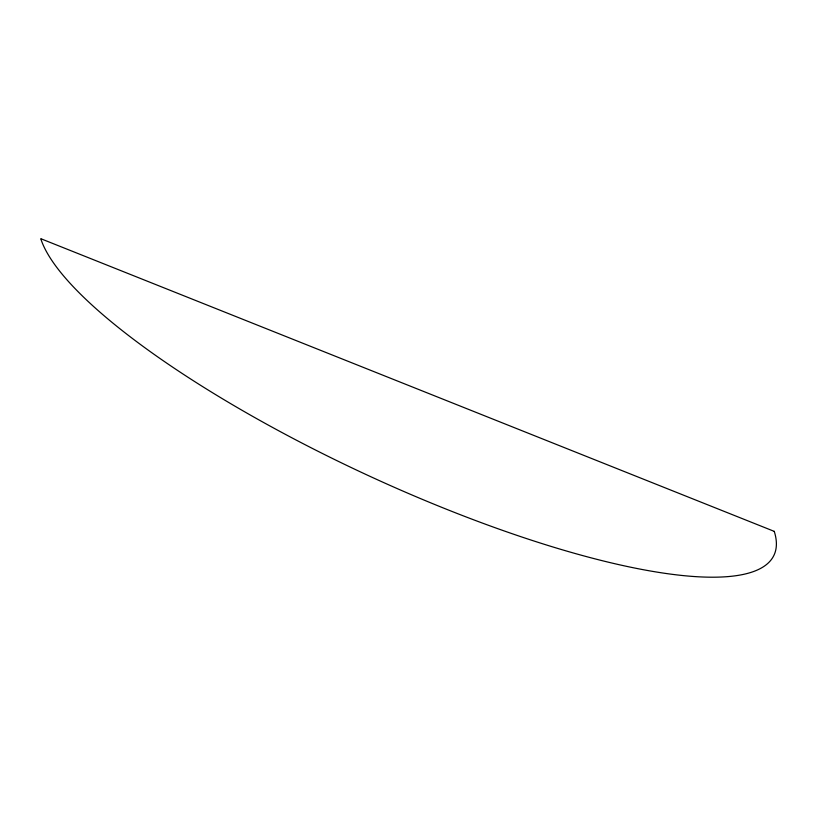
<?xml version="1.0" encoding="UTF-8"?>
<svg xmlns="http://www.w3.org/2000/svg" width="815" height="815" viewBox="0 0 815 815"><rect width="100%" height="100%" fill="white"/><g stroke="black" fill="none" stroke-linecap="round" stroke-linejoin="round"><path stroke-width="1.22" d="M774.25 531.37L40.75 238.673A403.894 98.676 24.9 0 0 446.426 509.222A403.894 98.676 24.9 0 0 774.25 531.37"/></g></svg>
